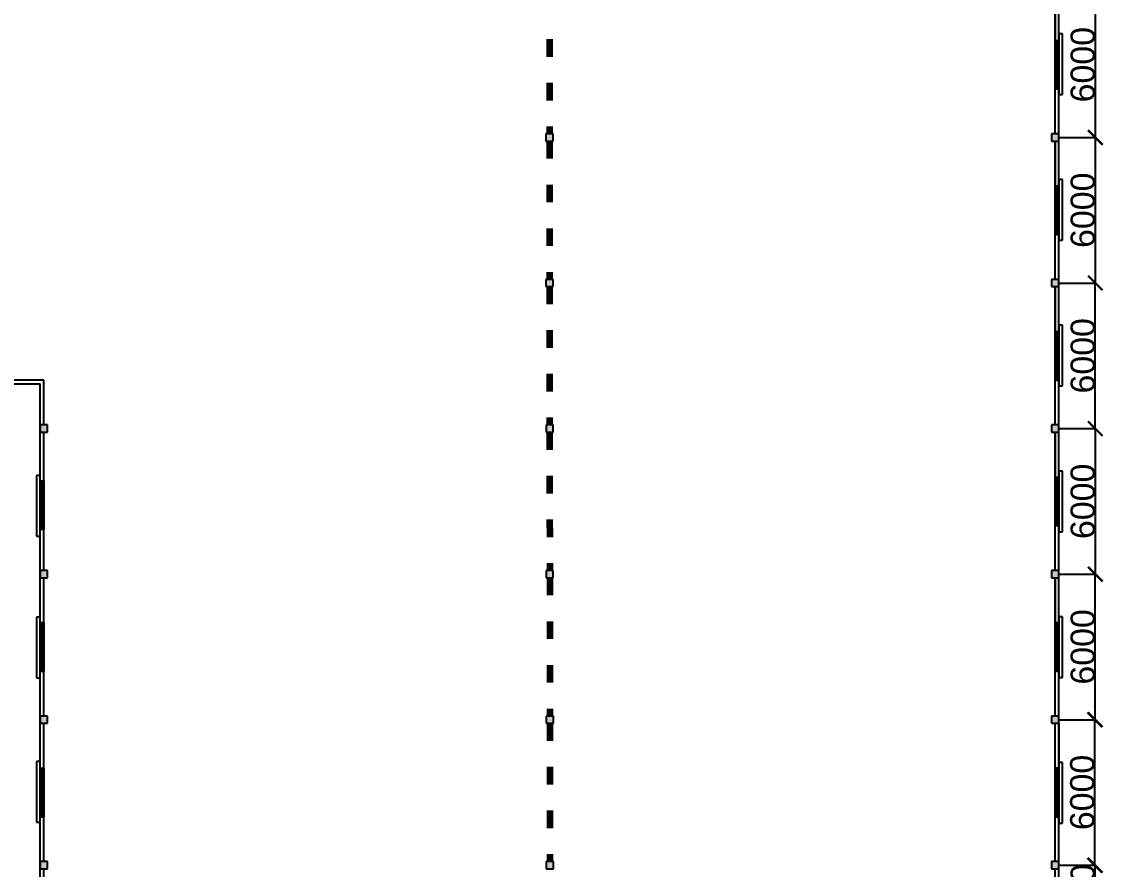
# Model space of a CAD drawing. Header units: millimetres. Extents: x 3339 to 2017737, y 4955 to 2748989.
# Drawn here: x 1198944 to 1243536, y 1666359 to 1701304 of the extents above; entities that cross this region are included whole.
import ezdxf

# ---------------------------------------------------------------- set-up
doc = ezdxf.new("R2010")
doc.units = ezdxf.units.MM
doc.header["$LTSCALE"] = 30
doc.linetypes.add('ACAD_ISO03W100', pattern=[30, 12, -18])
doc.styles.get("Standard").update_dxf_attribs({"font": 'arial.ttf'})
doc.dimstyles.new('ISO-25', dxfattribs={"dimtxt": 1000, "dimasz": 600, "dimexe": 1.25, "dimexo": 0.625, "dimtad": 1, "dimtxsty": 'Standard', "dimblk": 'ARCHTICK', "dimcen": 2.5, "dimclrd": 4, "dimadec": 0, "dimazin": 0, "dimtfac": 1, "dimtmove": 0, "dimatfit": 3, "dimfxl": 1, "dimarcsym": 0})

# ---------------------------------------------------------------- blocks, each defined once
blk = doc.blocks.new('_ArchTick')
at = {"color": 0, "linetype": 'ByBlock', "const_width": 0.15}
blk.add_lwpolyline([(-0.5, -0.5), (0.5, 0.5)], dxfattribs=at)
blk = doc.blocks.new('*D325')
at = {"color": 0, "lineweight": -2, "transparency": 16777216}
for p, q in [((1241705, 1666529), (1243205, 1666529)), ((1241705, 1663529), (1243205, 1663529))]:
    blk.add_line(p, q, dxfattribs=at)
at = {"color": 4, "lineweight": -2, "transparency": 16777216}
blk.add_line((1243204, 1663529), (1243204, 1666529), dxfattribs=at)
at = {"layer": 'Defpoints', "color": 0, "transparency": 16777216}
for p in [(1241704, 1666529), (1243204, 1666529), (1241704, 1663529)]:
    blk.add_point(p, dxfattribs=at)
at = {"color": 4, "lineweight": -2, "transparency": 16777216, "xscale": 600, "yscale": 600, "zscale": 600}
for p, rotation in [((1243204, 1666529), 90), ((1243204, 1663529), 270)]:
    blk.add_blockref('_ArchTick', p, dxfattribs=dict(at, rotation=rotation))
at = {"color": 0, "transparency": 16777216, "insert": (1242693, 1665029), "char_height": 1000, "attachment_point": 5, "rotation": 90}
blk.add_mtext('3000', dxfattribs=at)
blk = doc.blocks.new('*D237')
at = {"color": 0, "lineweight": -2, "transparency": 16777216}
for p, q in [((1241705, 1672529), (1243183, 1672529)), ((1241705, 1666529), (1243183, 1666529))]:
    blk.add_line(p, q, dxfattribs=at)
at = {"color": 4, "lineweight": -2, "transparency": 16777216}
blk.add_line((1243182, 1666529), (1243182, 1672529), dxfattribs=at)
at = {"layer": 'Defpoints', "color": 0, "transparency": 16777216}
for p in [(1241704, 1672529), (1243182, 1672529), (1241704, 1666529)]:
    blk.add_point(p, dxfattribs=at)
at = {"color": 4, "lineweight": -2, "transparency": 16777216, "xscale": 600, "yscale": 600, "zscale": 600}
for p, rotation in [((1243182, 1672529), 90), ((1243182, 1666529), 270)]:
    blk.add_blockref('_ArchTick', p, dxfattribs=dict(at, rotation=rotation))
at = {"color": 0, "transparency": 16777216, "insert": (1242671, 1669529), "char_height": 1000, "attachment_point": 5, "rotation": 90}
blk.add_mtext('6000', dxfattribs=at)
blk = doc.blocks.new('*D326')
at = {"color": 0, "lineweight": -2, "transparency": 16777216}
for p, q in [((1241705, 1678529), (1243205, 1678529)), ((1241705, 1672529), (1243205, 1672529))]:
    blk.add_line(p, q, dxfattribs=at)
at = {"color": 4, "lineweight": -2, "transparency": 16777216}
blk.add_line((1243204, 1672529), (1243204, 1678529), dxfattribs=at)
at = {"layer": 'Defpoints', "color": 0, "transparency": 16777216}
for p in [(1241704, 1678529), (1243204, 1678529), (1241704, 1672529)]:
    blk.add_point(p, dxfattribs=at)
at = {"color": 4, "lineweight": -2, "transparency": 16777216, "xscale": 600, "yscale": 600, "zscale": 600}
for p, rotation in [((1243204, 1678529), 90), ((1243204, 1672529), 270)]:
    blk.add_blockref('_ArchTick', p, dxfattribs=dict(at, rotation=rotation))
at = {"color": 0, "transparency": 16777216, "insert": (1242693, 1675529), "char_height": 1000, "attachment_point": 5, "rotation": 90}
blk.add_mtext('6000', dxfattribs=at)
blk = doc.blocks.new('*D327')
at = {"color": 0, "lineweight": -2, "transparency": 16777216}
for p, q in [((1241705, 1684529), (1243205, 1684529)), ((1241705, 1678529), (1243205, 1678529))]:
    blk.add_line(p, q, dxfattribs=at)
at = {"color": 4, "lineweight": -2, "transparency": 16777216}
blk.add_line((1243203, 1684529), (1243203, 1678529), dxfattribs=at)
at = {"layer": 'Defpoints', "color": 0, "transparency": 16777216}
for p in [(1241704, 1684529), (1241704, 1678529), (1243203, 1678529)]:
    blk.add_point(p, dxfattribs=at)
at = {"color": 4, "lineweight": -2, "transparency": 16777216, "xscale": 600, "yscale": 600, "zscale": 600}
for p, rotation in [((1243203, 1684529), 90), ((1243203, 1678529), 270)]:
    blk.add_blockref('_ArchTick', p, dxfattribs=dict(at, rotation=rotation))
at = {"color": 0, "transparency": 16777216, "insert": (1242692, 1681529), "char_height": 1000, "attachment_point": 5, "rotation": 90}
blk.add_mtext('6000', dxfattribs=at)
blk = doc.blocks.new('*D328')
at = {"color": 0, "lineweight": -2, "transparency": 16777216}
for p, q in [((1241705, 1690529), (1243205, 1690529)), ((1241705, 1684529), (1243205, 1684529))]:
    blk.add_line(p, q, dxfattribs=at)
at = {"color": 4, "lineweight": -2, "transparency": 16777216}
blk.add_line((1243204, 1684529), (1243204, 1690529), dxfattribs=at)
at = {"layer": 'Defpoints', "color": 0, "transparency": 16777216}
for p in [(1241704, 1690529), (1243204, 1690529), (1241704, 1684529)]:
    blk.add_point(p, dxfattribs=at)
at = {"color": 4, "lineweight": -2, "transparency": 16777216, "xscale": 600, "yscale": 600, "zscale": 600}
for p, rotation in [((1243204, 1690529), 90), ((1243204, 1684529), 270)]:
    blk.add_blockref('_ArchTick', p, dxfattribs=dict(at, rotation=rotation))
at = {"color": 0, "transparency": 16777216, "insert": (1242693, 1687529), "char_height": 1000, "attachment_point": 5, "rotation": 90}
blk.add_mtext('6000', dxfattribs=at)
blk = doc.blocks.new('*D329')
at = {"color": 0, "lineweight": -2, "transparency": 16777216}
for p, q in [((1241705, 1696529), (1243205, 1696529)), ((1241705, 1690529), (1243205, 1690529))]:
    blk.add_line(p, q, dxfattribs=at)
at = {"color": 4, "lineweight": -2, "transparency": 16777216}
blk.add_line((1243204, 1696529), (1243204, 1690529), dxfattribs=at)
at = {"layer": 'Defpoints', "color": 0, "transparency": 16777216}
for p in [(1241704, 1696529), (1241704, 1690529), (1243204, 1690529)]:
    blk.add_point(p, dxfattribs=at)
at = {"color": 4, "lineweight": -2, "transparency": 16777216, "xscale": 600, "yscale": 600, "zscale": 600}
for p, rotation in [((1243204, 1696529), 90), ((1243204, 1690529), 270)]:
    blk.add_blockref('_ArchTick', p, dxfattribs=dict(at, rotation=rotation))
at = {"color": 0, "transparency": 16777216, "insert": (1242693, 1693529), "char_height": 1000, "attachment_point": 5, "rotation": 90}
blk.add_mtext('6000', dxfattribs=at)
blk = doc.blocks.new('*D330')
at = {"color": 0, "lineweight": -2, "transparency": 16777216}
for p, q in [((1241705, 1702529), (1243205, 1702529)), ((1241705, 1696529), (1243205, 1696529))]:
    blk.add_line(p, q, dxfattribs=at)
at = {"color": 4, "lineweight": -2, "transparency": 16777216}
blk.add_line((1243204, 1702529), (1243204, 1696529), dxfattribs=at)
at = {"layer": 'Defpoints', "color": 0, "transparency": 16777216}
for p in [(1241704, 1702529), (1241704, 1696529), (1243204, 1696529)]:
    blk.add_point(p, dxfattribs=at)
at = {"color": 4, "lineweight": -2, "transparency": 16777216, "xscale": 600, "yscale": 600, "zscale": 600}
for p, rotation in [((1243204, 1702529), 90), ((1243204, 1696529), 270)]:
    blk.add_blockref('_ArchTick', p, dxfattribs=dict(at, rotation=rotation))
at = {"color": 0, "transparency": 16777216, "insert": (1242693, 1699529), "char_height": 1000, "attachment_point": 5, "rotation": 90}
blk.add_mtext('6000', dxfattribs=at)

msp = doc.modelspace()

# ---------------------------------------------------------------- hatches: boundary and pattern name
at = {"lineweight": 211, "ltscale": 5, "true_color": 0xf8d731}
h = msp.add_hatch(color=40, dxfattribs=at)
h.dxf.hatch_style = 1
h.paths.add_polyline_path([(1220855.26, 1708678.947), (1220705.26, 1708678.947), (1220555.26, 1708678.947), (1220555.26, 1708528.947), (1220555.26, 1708378.947), (1220855.26, 1708378.947)])
h.paths.add_polyline_path([(1220856.437, 1702678.947), (1220706.437, 1702678.947), (1220556.437, 1702678.947), (1220556.437, 1702528.947), (1220556.437, 1702378.947), (1220856.437, 1702378.947)])
h.paths.add_polyline_path([(1220857.613, 1696678.947), (1220707.613, 1696678.947), (1220557.613, 1696678.947), (1220557.613, 1696528.947), (1220557.613, 1696378.947), (1220857.613, 1696378.947)])
h.paths.add_polyline_path([(1220858.789, 1690678.947), (1220708.789, 1690678.947), (1220558.789, 1690678.947), (1220558.789, 1690528.947), (1220558.789, 1690378.947), (1220858.789, 1690378.947)])
at = {"true_color": 0xf8d731}
h = msp.add_hatch(color=40, dxfattribs=at)
h.dxf.hatch_style = 1
h.paths.add_polyline_path([(1241704.084, 1702678.947), (1241554.084, 1702678.947), (1241404.084, 1702678.947), (1241404.084, 1702378.947), (1241704.084, 1702378.947)])
h.paths.add_polyline_path([(1241704.084, 1696678.947), (1241554.084, 1696678.947), (1241404.084, 1696678.947), (1241404.084, 1696528.947), (1241404.084, 1696378.947), (1241704.084, 1696378.947)])
h.paths.add_polyline_path([(1241704.084, 1690678.947), (1241554.084, 1690678.947), (1241404.084, 1690678.947), (1241404.084, 1690528.947), (1241404.084, 1690378.947), (1241704.084, 1690378.947)])
h.paths.add_polyline_path([(1241704.084, 1684678.947), (1241554.084, 1684678.947), (1241404.084, 1684678.947), (1241404.084, 1684528.947), (1241404.084, 1684378.947), (1241704.084, 1684378.947)])
h = msp.add_hatch(color=40, dxfattribs=at)
h.dxf.hatch_style = 1
h.paths.add_polyline_path([(1241704.084, 1663828.947), (1241554.084, 1663828.947), (1241404.084, 1663828.947), (1241404.084, 1663678.947), (1241404.084, 1663528.947), (1241704.084, 1663528.947)])
h.paths.add_polyline_path([(1235854.084, 1663828.947), (1235704.084, 1663828.947), (1235554.084, 1663828.947), (1235554.084, 1663678.947), (1235554.084, 1663528.947), (1235854.084, 1663528.947)])
h.paths.add_polyline_path([(1232854.084, 1663828.947), (1232704.084, 1663828.947), (1232554.084, 1663828.947), (1232554.084, 1663678.947), (1232554.084, 1663528.947), (1232854.084, 1663528.947)])
h.paths.add_polyline_path([(1226854.084, 1663828.947), (1226704.084, 1663828.947), (1226554.084, 1663828.947), (1226554.084, 1663678.947), (1226554.084, 1663528.947), (1226854.084, 1663528.947)])
h.paths.add_polyline_path([(1220854.084, 1663828.947), (1220704.084, 1663828.947), (1220554.084, 1663828.947), (1220554.084, 1663678.947), (1220554.084, 1663528.947), (1220854.084, 1663528.947)])
h.paths.add_polyline_path([(1214854.084, 1663828.947), (1214704.084, 1663828.947), (1214554.084, 1663828.947), (1214554.084, 1663678.947), (1214554.084, 1663528.947), (1214854.084, 1663528.947)])
h.paths.add_polyline_path([(1208854.084, 1663828.947), (1208704.084, 1663828.947), (1208554.084, 1663828.947), (1208554.084, 1663678.947), (1208554.084, 1663528.947), (1208854.084, 1663528.947)])
h.paths.add_polyline_path([(1205854.084, 1663828.947), (1205704.084, 1663828.947), (1205554.084, 1663828.947), (1205554.084, 1663678.947), (1205554.084, 1663528.947), (1205854.084, 1663528.947)])
h.paths.add_polyline_path([(1200004.084, 1663828.947), (1199854.084, 1663828.947), (1199704.084, 1663828.947), (1199704.084, 1663528.947), (1200004.084, 1663528.947)])
h.paths.add_polyline_path([(1200004.084, 1666678.947), (1199854.084, 1666678.947), (1199704.084, 1666678.947), (1199704.084, 1666378.947), (1200004.084, 1666378.947)])
h.paths.add_polyline_path([(1200004.084, 1672678.947), (1199854.084, 1672678.947), (1199704.084, 1672678.947), (1199704.084, 1672528.947), (1199704.084, 1672378.947), (1200004.084, 1672378.947)])
h.paths.add_polyline_path([(1200004.084, 1678678.947), (1199854.084, 1678678.947), (1199704.084, 1678678.947), (1199704.084, 1678378.947), (1200004.084, 1678378.947)])
h.paths.add_polyline_path([(1195704.084, 1674678.947), (1195558.192, 1674678.947), (1195408.192, 1674678.947), (1195408.192, 1674528.947), (1195408.192, 1674378.947), (1195704.084, 1674378.947)])
h.paths.add_polyline_path([(1195704.084, 1668528.947), (1195704.084, 1668679.806), (1195408.192, 1668679.806), (1195408.192, 1668529.806), (1195408.192, 1668379.806), (1195704.084, 1668379.806)])
h.paths.add_polyline_path([(1195704.084, 1663828.947), (1195404.084, 1663828.947), (1195404.084, 1663528.947), (1195704.084, 1663528.947)])
h.paths.add_polyline_path([(1241704.084, 1666678.947), (1241554.084, 1666678.947), (1241404.084, 1666678.947), (1241404.084, 1666528.947), (1241404.084, 1666378.947), (1241704.084, 1666378.947)])
h.paths.add_polyline_path([(1241704.084, 1672678.947), (1241554.084, 1672678.947), (1241404.084, 1672678.947), (1241404.084, 1672528.947), (1241404.084, 1672378.947), (1241704.084, 1672378.947)])
h.paths.add_polyline_path([(1241704.084, 1678678.947), (1241554.084, 1678678.947), (1241404.084, 1678678.947), (1241404.084, 1678528.947), (1241404.084, 1678378.947), (1241704.084, 1678378.947)])
h.paths.add_polyline_path([(1188854.084, 1663828.947), (1188554.084, 1663828.947), (1188554.084, 1663528.947), (1188704.084, 1663528.947), (1188854.084, 1663528.947)])
h.paths.add_polyline_path([(1181854.084, 1663828.947), (1181554.084, 1663828.947), (1181554.084, 1663528.947), (1181704.084, 1663528.947), (1181854.084, 1663528.947)])
h.paths.add_polyline_path([(1175854.084, 1663828.947), (1175554.084, 1663828.947), (1175554.084, 1663528.947), (1175704.084, 1663528.947), (1175854.084, 1663528.947)])
h.paths.add_polyline_path([(1169854.084, 1663828.947), (1169554.084, 1663828.947), (1169554.084, 1663528.947), (1169704.084, 1663528.947), (1169854.084, 1663528.947)])
h.paths.add_polyline_path([(1200004.084, 1684678.947), (1199854.084, 1684678.947), (1199704.084, 1684678.947), (1199704.084, 1684528.947), (1199704.084, 1684378.947), (1200004.084, 1684378.947)])
h.paths.add_polyline_path([(1195704.084, 1680678.947), (1195558.192, 1680678.947), (1195408.192, 1680678.947), (1195408.192, 1680528.947), (1195408.192, 1680378.947), (1195704.084, 1680378.947)])
h.paths.add_polyline_path([(1195704.084, 1686678.947), (1195558.192, 1686678.947), (1195408.192, 1686678.947), (1195408.192, 1686528.947), (1195408.192, 1686378.947), (1195704.084, 1686378.947)])
h.paths.add_polyline_path([(1152004.084, 1663828.947), (1151704.084, 1663828.947), (1151704.084, 1663528.947), (1152004.084, 1663528.947)])
h.paths.add_polyline_path([(1157854.084, 1663828.947), (1157554.084, 1663828.947), (1157554.084, 1663528.947), (1157704.084, 1663528.947), (1157854.084, 1663528.947)])
h.paths.add_polyline_path([(1163854.084, 1663828.947), (1163554.084, 1663828.947), (1163554.084, 1663528.947), (1163704.084, 1663528.947), (1163854.084, 1663528.947)])
at = {"lineweight": 211, "ltscale": 5, "true_color": 0xf8d731}
h = msp.add_hatch(color=40, dxfattribs=at)
h.dxf.hatch_style = 1
h.paths.add_polyline_path([(1220859.966, 1684678.947), (1220709.966, 1684678.947), (1220559.966, 1684678.947), (1220559.966, 1684528.947), (1220559.966, 1684378.947), (1220859.966, 1684378.947)])
h.paths.add_polyline_path([(1220861.142, 1678678.947), (1220711.142, 1678678.947), (1220561.142, 1678678.947), (1220561.142, 1678528.947), (1220561.142, 1678378.947), (1220861.142, 1678378.947)])
h.paths.add_polyline_path([(1220863.495, 1666678.947), (1220713.495, 1666678.947), (1220563.495, 1666678.947), (1220563.495, 1666528.947), (1220563.495, 1666378.947), (1220863.495, 1666378.947)])
h.paths.add_polyline_path([(1220862.319, 1672678.947), (1220712.319, 1672678.947), (1220562.319, 1672678.947), (1220562.319, 1672528.947), (1220562.319, 1672378.947), (1220862.319, 1672378.947)])

# ---------------------------------------------------------------- linework, layer by layer
for p, q in [((1241704.084, 1663528.947), (1241704.084, 1726528.947)), ((1241704.084, 1696528.947), (1241704.084, 1702528.947)), ((1241554.084, 1696678.947), (1241554.084, 1702378.947)), ((1241554.084, 1702378.947), (1241554.084, 1700528.947)), ((1241702.521, 1700798.876), (1241702.521, 1698298.876)), ((1241852.521, 1700798.876), (1241702.521, 1700798.876)), ((1241702.521, 1700798.876), (1241702.521, 1700798.876)), ((1241852.521, 1698298.876), (1241852.521, 1700798.876)), ((1241554.084, 1700528.947), (1241704.084, 1700528.947)), ((1241702.521, 1698298.876), (1241852.521, 1698298.876)), ((1241404.084, 1696678.947), (1241404.084, 1696378.947)), ((1241704.084, 1696678.947), (1241404.084, 1696678.947)), ((1241404.084, 1696678.947), (1241404.084, 1696528.947)), ((1241404.084, 1696378.947), (1241704.084, 1696378.947)), ((1241704.084, 1696678.947), (1241554.084, 1696678.947)), ((1241554.084, 1690678.947), (1241554.084, 1696378.947)), ((1241554.084, 1696378.947), (1241554.084, 1694528.947)), ((1241704.084, 1696378.947), (1241704.084, 1696678.947)), ((1241704.084, 1696528.947), (1241704.084, 1696678.947)), ((1241704.084, 1690528.947), (1241704.084, 1696528.947)), ((1241554.084, 1694528.947), (1241704.084, 1694528.947)), ((1241702.521, 1694798.876), (1241702.521, 1692298.876)), ((1241852.521, 1694798.876), (1241702.521, 1694798.876)), ((1241702.521, 1694798.876), (1241702.521, 1694798.876)), ((1241852.521, 1692298.876), (1241852.521, 1694798.876)), ((1241702.521, 1692298.876), (1241852.521, 1692298.876)), ((1241404.084, 1690678.947), (1241404.084, 1690378.947)), ((1241704.084, 1690678.947), (1241404.084, 1690678.947)), ((1241404.084, 1690678.947), (1241404.084, 1690528.947)), ((1241704.084, 1690678.947), (1241554.084, 1690678.947)), ((1241704.084, 1690378.947), (1241704.084, 1690678.947)), ((1241704.084, 1690528.947), (1241704.084, 1690678.947)), ((1241704.084, 1684528.947), (1241704.084, 1690528.947)), ((1241704.084, 1690528.947), (1241704.084, 1690528.947)), ((1241404.084, 1690378.947), (1241704.084, 1690378.947)), ((1241554.084, 1684678.947), (1241554.084, 1690378.947)), ((1241554.084, 1690378.947), (1241554.084, 1688528.947)), ((1241702.521, 1688788.876), (1241702.521, 1686288.876)), ((1241852.521, 1688788.876), (1241702.521, 1688788.876)), ((1241702.521, 1688788.876), (1241702.521, 1688788.876)), ((1241852.521, 1686288.876), (1241852.521, 1688788.876)), ((1241554.084, 1688528.947), (1241704.084, 1688528.947)), ((1199854.084, 1686528.947), (1195704.084, 1686528.947)), ((1199854.084, 1684678.947), (1199854.084, 1686528.947)), ((1195408.192, 1686378.947), (1199704.084, 1686378.947)), ((1199704.084, 1663528.947), (1199704.084, 1686378.947)), ((1241702.521, 1686288.876), (1241852.521, 1686288.876)), ((1199704.084, 1684678.947), (1199704.084, 1684378.947)), ((1200004.084, 1684678.947), (1199704.084, 1684678.947)), ((1199704.084, 1684678.947), (1199704.084, 1684528.947)), ((1199704.084, 1678528.947), (1199704.084, 1684528.947)), ((1199704.084, 1684378.947), (1200004.084, 1684378.947)), ((1200004.084, 1684678.947), (1199854.084, 1684678.947)), ((1199854.084, 1678678.947), (1199854.084, 1684378.947)), ((1200004.084, 1684378.947), (1200004.084, 1684678.947)), ((1200004.084, 1684528.947), (1200004.084, 1684678.947)), ((1241404.084, 1684678.947), (1241404.084, 1684378.947)), ((1241704.084, 1684678.947), (1241404.084, 1684678.947)), ((1241404.084, 1684678.947), (1241404.084, 1684528.947)), ((1241404.084, 1684378.947), (1241704.084, 1684378.947)), ((1241704.084, 1684678.947), (1241554.084, 1684678.947)), ((1241554.084, 1678678.947), (1241554.084, 1684378.947)), ((1241554.084, 1684378.947), (1241554.084, 1682528.947)), ((1241704.084, 1684378.947), (1241704.084, 1684678.947)), ((1241704.084, 1684528.947), (1241704.084, 1684678.947)), ((1241704.084, 1678528.947), (1241704.084, 1684528.947)), ((1199552.521, 1682598.876), (1199552.521, 1680098.876)), ((1199702.521, 1682598.876), (1199552.521, 1682598.876)), ((1199552.521, 1682598.876), (1199552.521, 1682598.876)), ((1199702.521, 1680098.876), (1199702.521, 1682598.876)), ((1241554.084, 1682528.947), (1241704.084, 1682528.947)), ((1241702.521, 1682768.876), (1241702.521, 1680268.876)), ((1241852.521, 1682768.876), (1241702.521, 1682768.876)), ((1241702.521, 1682768.876), (1241702.521, 1682768.876)), ((1241852.521, 1680268.876), (1241852.521, 1682768.876)), ((1199704.084, 1680378.947), (1199854.084, 1680378.947)), ((1241702.521, 1680268.876), (1241852.521, 1680268.876)), ((1199552.521, 1680098.876), (1199702.521, 1680098.876)), ((1199704.084, 1678678.947), (1199704.084, 1678378.947)), ((1200004.084, 1678678.947), (1199704.084, 1678678.947)), ((1199704.084, 1678678.947), (1199704.084, 1678528.947)), ((1200004.084, 1678678.947), (1199854.084, 1678678.947)), ((1200004.084, 1678378.947), (1200004.084, 1678678.947)), ((1200004.084, 1678528.947), (1200004.084, 1678678.947)), ((1241404.084, 1678678.947), (1241404.084, 1678378.947)), ((1241704.084, 1678678.947), (1241404.084, 1678678.947)), ((1241404.084, 1678678.947), (1241404.084, 1678528.947)), ((1241704.084, 1678678.947), (1241554.084, 1678678.947)), ((1241704.084, 1678378.947), (1241704.084, 1678678.947)), ((1241704.084, 1678528.947), (1241704.084, 1678678.947)), ((1241704.084, 1672528.947), (1241704.084, 1678528.947)), ((1199704.084, 1678378.947), (1200004.084, 1678378.947)), ((1199854.084, 1672678.947), (1199854.084, 1678378.947)), ((1199854.084, 1672678.947), (1199854.084, 1678378.947)), ((1241404.084, 1678378.947), (1241704.084, 1678378.947)), ((1241554.084, 1672678.947), (1241554.084, 1678378.947)), ((1241554.084, 1678378.947), (1241554.084, 1676528.947)), ((1199552.521, 1676748.876), (1199552.521, 1674248.876)), ((1199702.521, 1676748.876), (1199552.521, 1676748.876)), ((1199552.521, 1676748.876), (1199552.521, 1676748.876)), ((1199702.521, 1674248.876), (1199702.521, 1676748.876)), ((1241702.521, 1676768.876), (1241702.521, 1674268.876)), ((1241852.521, 1676768.876), (1241702.521, 1676768.876)), ((1241702.521, 1676768.876), (1241702.521, 1676768.876)), ((1241852.521, 1674268.876), (1241852.521, 1676768.876)), ((1241554.084, 1676528.947), (1241704.084, 1676528.947)), ((1199704.084, 1672678.947), (1199704.084, 1674528.947)), ((1199704.084, 1674528.947), (1199854.084, 1674528.947)), ((1199552.521, 1674248.876), (1199702.521, 1674248.876)), ((1241702.521, 1674268.876), (1241852.521, 1674268.876)), ((1199704.084, 1672678.947), (1199704.084, 1672378.947)), ((1200004.084, 1672678.947), (1199704.084, 1672678.947)), ((1199704.084, 1672678.947), (1199704.084, 1672528.947)), ((1200004.084, 1672678.947), (1199854.084, 1672678.947)), ((1200004.084, 1672378.947), (1200004.084, 1672678.947)), ((1200004.084, 1672528.947), (1200004.084, 1672678.947)), ((1241404.084, 1672678.947), (1241404.084, 1672378.947)), ((1241704.084, 1672678.947), (1241404.084, 1672678.947)), ((1241404.084, 1672678.947), (1241404.084, 1672528.947)), ((1241704.084, 1672678.947), (1241554.084, 1672678.947)), ((1241704.084, 1672378.947), (1241704.084, 1672678.947)), ((1241704.084, 1672528.947), (1241704.084, 1672678.947)), ((1199704.084, 1672378.947), (1200004.084, 1672378.947)), ((1199854.084, 1666678.947), (1199854.084, 1672378.947)), ((1199854.084, 1666678.947), (1199854.084, 1672378.947)), ((1241404.084, 1672378.947), (1241704.084, 1672378.947)), ((1241554.084, 1666678.947), (1241554.084, 1672378.947)), ((1241704.084, 1666528.947), (1241704.084, 1672528.947)), ((1241704.084, 1672378.947), (1241704.084, 1670528.947)), ((1199552.521, 1670798.876), (1199552.521, 1668298.876)), ((1199702.521, 1670798.876), (1199552.521, 1670798.876)), ((1199552.521, 1670798.876), (1199552.521, 1670798.876)), ((1199702.521, 1668298.876), (1199702.521, 1670798.876)), ((1241704.084, 1670528.947), (1241554.084, 1670528.947)), ((1241702.521, 1670758.876), (1241702.521, 1668258.876)), ((1241852.521, 1670758.876), (1241702.521, 1670758.876)), ((1241702.521, 1670758.876), (1241702.521, 1670758.876)), ((1241852.521, 1668258.876), (1241852.521, 1670758.876)), ((1199552.521, 1668298.876), (1199702.521, 1668298.876)), ((1199704.084, 1666678.947), (1199704.084, 1668528.947)), ((1199704.084, 1668528.947), (1199854.084, 1668528.947)), ((1241702.521, 1668258.876), (1241852.521, 1668258.876)), ((1199704.084, 1666678.947), (1199704.084, 1666378.947)), ((1200004.084, 1666678.947), (1199704.084, 1666678.947)), ((1199704.084, 1666678.947), (1199704.084, 1666528.947)), ((1199704.084, 1663528.947), (1199704.084, 1666528.947)), ((1200004.084, 1666678.947), (1199854.084, 1666678.947)), ((1200004.084, 1666378.947), (1200004.084, 1666678.947)), ((1200004.084, 1666528.947), (1200004.084, 1666678.947)), ((1241404.084, 1666678.947), (1241404.084, 1666378.947)), ((1241704.084, 1666678.947), (1241404.084, 1666678.947)), ((1241404.084, 1666678.947), (1241404.084, 1666528.947)), ((1241704.084, 1666678.947), (1241554.084, 1666678.947)), ((1241704.084, 1666378.947), (1241704.084, 1666678.947)), ((1241704.084, 1666528.947), (1241704.084, 1666678.947)), ((1241704.084, 1663528.947), (1241704.084, 1666528.947)), ((1199704.084, 1666378.947), (1200004.084, 1666378.947)), ((1199854.084, 1663828.947), (1199854.084, 1666378.947)), ((1241404.084, 1666378.947), (1241704.084, 1666378.947)), ((1241554.084, 1663828.947), (1241554.084, 1666378.947))]:
    msp.add_line(p, q)
at = {"linetype": 'ACAD_ISO03W100', "lineweight": 200, "ltscale": 2}
for p, q in [((1220706.466, 1702378.947), (1220707.584, 1696678.947)), ((1220707.642, 1696378.947), (1220708.76, 1690678.947)), ((1220708.819, 1690378.947), (1220709.937, 1684678.947)), ((1220709.995, 1684378.947), (1220711.113, 1678678.947)), ((1220711.172, 1678378.947), (1220712.289, 1672678.947)), ((1220712.348, 1672378.947), (1220713.466, 1666678.947))]:
    msp.add_line(p, q, dxfattribs=at)
at = {"color": 9, "true_color": 0xafd9aa}
for p, q in [((1241554.084, 1700528.947), (1241704.084, 1700528.947)), ((1241554.084, 1698528.947), (1241554.084, 1700528.947)), ((1241554.084, 1700528.947), (1241604.084, 1700528.947)), ((1241604.084, 1700528.947), (1241604.084, 1698528.947)), ((1241654.084, 1698528.947), (1241654.084, 1700528.947)), ((1241704.084, 1700528.947), (1241704.084, 1699528.947)), ((1241704.084, 1699528.947), (1241704.084, 1698528.947)), ((1241704.084, 1698528.947), (1241554.084, 1698528.947)), ((1241604.084, 1698528.947), (1241654.084, 1698528.947)), ((1241554.084, 1694528.947), (1241704.084, 1694528.947)), ((1241554.084, 1692528.947), (1241554.084, 1694528.947)), ((1241554.084, 1694528.947), (1241604.084, 1694528.947)), ((1241604.084, 1694528.947), (1241604.084, 1692528.947)), ((1241654.084, 1692528.947), (1241654.084, 1694528.947)), ((1241704.084, 1694528.947), (1241704.084, 1693528.947)), ((1241704.084, 1693528.947), (1241704.084, 1692528.947)), ((1241704.084, 1692528.947), (1241554.084, 1692528.947)), ((1241604.084, 1692528.947), (1241654.084, 1692528.947)), ((1241554.084, 1688528.947), (1241704.084, 1688528.947)), ((1241554.084, 1686528.947), (1241554.084, 1688528.947)), ((1241554.084, 1688528.947), (1241604.084, 1688528.947)), ((1241604.084, 1688528.947), (1241604.084, 1686528.947)), ((1241654.084, 1686528.947), (1241654.084, 1688528.947)), ((1241704.084, 1688528.947), (1241704.084, 1687528.947)), ((1241704.084, 1687528.947), (1241704.084, 1686528.947)), ((1241704.084, 1686528.947), (1241554.084, 1686528.947)), ((1241604.084, 1686528.947), (1241654.084, 1686528.947)), ((1241554.084, 1682528.947), (1241704.084, 1682528.947)), ((1241554.084, 1680528.947), (1241554.084, 1682528.947)), ((1241554.084, 1682528.947), (1241604.084, 1682528.947)), ((1241604.084, 1682528.947), (1241604.084, 1680528.947)), ((1241654.084, 1680528.947), (1241654.084, 1682528.947)), ((1241704.084, 1682528.947), (1241704.084, 1681528.947)), ((1199704.084, 1682378.947), (1199854.084, 1682378.947)), ((1199704.084, 1680378.947), (1199704.084, 1682378.947)), ((1199704.084, 1682378.947), (1199754.084, 1682378.947)), ((1199754.084, 1682378.947), (1199754.084, 1680378.947)), ((1199804.084, 1680378.947), (1199804.084, 1682378.947)), ((1199854.084, 1682378.947), (1199854.084, 1681378.947)), ((1199854.084, 1681378.947), (1199854.084, 1680378.947)), ((1241704.084, 1681528.947), (1241704.084, 1680528.947)), ((1199854.084, 1680378.947), (1199704.084, 1680378.947)), ((1199754.084, 1680378.947), (1199804.084, 1680378.947)), ((1241704.084, 1680528.947), (1241554.084, 1680528.947)), ((1241604.084, 1680528.947), (1241654.084, 1680528.947)), ((1199704.084, 1676528.947), (1199854.084, 1676528.947)), ((1199704.084, 1674528.947), (1199704.084, 1676528.947)), ((1199704.084, 1676528.947), (1199754.084, 1676528.947)), ((1199754.084, 1676528.947), (1199754.084, 1674528.947)), ((1199804.084, 1674528.947), (1199804.084, 1676528.947)), ((1199854.084, 1676528.947), (1199854.084, 1675528.947)), ((1241554.084, 1676528.947), (1241704.084, 1676528.947)), ((1241554.084, 1674528.947), (1241554.084, 1676528.947)), ((1241554.084, 1676528.947), (1241604.084, 1676528.947)), ((1241604.084, 1676528.947), (1241604.084, 1674528.947)), ((1241654.084, 1674528.947), (1241654.084, 1676528.947)), ((1241704.084, 1676528.947), (1241704.084, 1675528.947)), ((1199854.084, 1675528.947), (1199854.084, 1674528.947)), ((1241704.084, 1675528.947), (1241704.084, 1674528.947)), ((1199854.084, 1674528.947), (1199704.084, 1674528.947)), ((1199754.084, 1674528.947), (1199804.084, 1674528.947)), ((1241704.084, 1674528.947), (1241554.084, 1674528.947)), ((1241604.084, 1674528.947), (1241654.084, 1674528.947)), ((1199704.084, 1670528.947), (1199854.084, 1670528.947)), ((1199704.084, 1668528.947), (1199704.084, 1670528.947)), ((1199704.084, 1670528.947), (1199754.084, 1670528.947)), ((1199754.084, 1670528.947), (1199754.084, 1668528.947)), ((1199804.084, 1668528.947), (1199804.084, 1670528.947)), ((1199854.084, 1670528.947), (1199854.084, 1669528.947)), ((1241554.084, 1670528.947), (1241704.084, 1670528.947)), ((1241554.084, 1668528.947), (1241554.084, 1670528.947)), ((1241554.084, 1670528.947), (1241604.084, 1670528.947)), ((1241604.084, 1670528.947), (1241604.084, 1668528.947)), ((1241654.084, 1668528.947), (1241654.084, 1670528.947)), ((1241704.084, 1670528.947), (1241704.084, 1669528.947)), ((1199854.084, 1669528.947), (1199854.084, 1668528.947)), ((1241704.084, 1669528.947), (1241704.084, 1668528.947)), ((1199854.084, 1668528.947), (1199704.084, 1668528.947)), ((1199754.084, 1668528.947), (1199804.084, 1668528.947)), ((1241704.084, 1668528.947), (1241554.084, 1668528.947)), ((1241604.084, 1668528.947), (1241654.084, 1668528.947))]:
    msp.add_line(p, q, dxfattribs=at)
at = {"lineweight": -3, "ltscale": 2}
for p, q in [((1220557.613, 1696678.947), (1220557.613, 1696378.947)), ((1220857.613, 1696678.947), (1220557.613, 1696678.947)), ((1220557.613, 1696678.947), (1220557.613, 1696528.947)), ((1220557.613, 1696378.947), (1220857.613, 1696378.947)), ((1220857.613, 1696678.947), (1220707.613, 1696678.947)), ((1220857.613, 1696378.947), (1220857.613, 1696678.947)), ((1220857.613, 1696528.947), (1220857.613, 1696678.947)), ((1220558.789, 1690678.947), (1220558.789, 1690378.947)), ((1220858.789, 1690678.947), (1220558.789, 1690678.947)), ((1220558.789, 1690678.947), (1220558.789, 1690528.947)), ((1220858.789, 1690678.947), (1220708.789, 1690678.947)), ((1220858.789, 1690378.947), (1220858.789, 1690678.947)), ((1220858.789, 1690528.947), (1220858.789, 1690678.947)), ((1220558.789, 1690378.947), (1220858.789, 1690378.947)), ((1220559.966, 1684678.947), (1220559.966, 1684378.947)), ((1220859.966, 1684678.947), (1220559.966, 1684678.947)), ((1220559.966, 1684678.947), (1220559.966, 1684528.947)), ((1220559.966, 1684378.947), (1220859.966, 1684378.947)), ((1220859.966, 1684678.947), (1220709.966, 1684678.947)), ((1220859.966, 1684378.947), (1220859.966, 1684678.947)), ((1220859.966, 1684528.947), (1220859.966, 1684678.947)), ((1220561.142, 1678678.947), (1220561.142, 1678378.947)), ((1220861.142, 1678678.947), (1220561.142, 1678678.947)), ((1220561.142, 1678678.947), (1220561.142, 1678528.947)), ((1220861.142, 1678678.947), (1220711.142, 1678678.947)), ((1220861.142, 1678378.947), (1220861.142, 1678678.947)), ((1220861.142, 1678528.947), (1220861.142, 1678678.947)), ((1220561.142, 1678378.947), (1220861.142, 1678378.947)), ((1220562.319, 1672678.947), (1220562.319, 1672378.947)), ((1220862.319, 1672678.947), (1220562.319, 1672678.947)), ((1220562.319, 1672678.947), (1220562.319, 1672528.947)), ((1220862.319, 1672678.947), (1220712.319, 1672678.947)), ((1220862.319, 1672378.947), (1220862.319, 1672678.947)), ((1220862.319, 1672528.947), (1220862.319, 1672678.947)), ((1220562.319, 1672378.947), (1220862.319, 1672378.947)), ((1220563.495, 1666678.947), (1220563.495, 1666378.947)), ((1220863.495, 1666678.947), (1220563.495, 1666678.947)), ((1220563.495, 1666678.947), (1220563.495, 1666528.947)), ((1220863.495, 1666678.947), (1220713.495, 1666678.947)), ((1220863.495, 1666378.947), (1220863.495, 1666678.947)), ((1220863.495, 1666528.947), (1220863.495, 1666678.947)), ((1220563.495, 1666378.947), (1220863.495, 1666378.947))]:
    msp.add_line(p, q, dxfattribs=at)

# ---------------------------------------------------------------- dimensions: what is measured, and where the dimension line sits
for base, p1, p2, picture, middle in [((1243204.076, 1696528.947), (1241704.084, 1702528.947), (1241704.084, 1696528.947), '*D330', (1242692.878, 1699528.947)), ((1243204.084, 1690528.947), (1241704.084, 1696528.947), (1241704.084, 1690528.947), '*D329', (1242692.886, 1693528.947)), ((1243204.084, 1690528.947), (1241704.084, 1684528.947), (1241704.084, 1690528.947), '*D328', (1242692.886, 1687528.947)), ((1243203.304, 1678528.947), (1241704.084, 1684528.947), (1241704.084, 1678528.947), '*D327', (1242692.106, 1681528.947)), ((1243204.084, 1678528.947), (1241704.084, 1672528.947), (1241704.084, 1678528.947), '*D326', (1242692.886, 1675528.947)), ((1243181.974, 1672528.947), (1241704.084, 1666528.947), (1241704.084, 1672528.947), '*D237', (1242670.776, 1669528.947)), ((1243204.084, 1666528.947), (1241704.084, 1663528.947), (1241704.084, 1666528.947), '*D325', (1242692.545, 1665028.947))]:
    dim = msp.add_linear_dim(base=base, p1=p1, p2=p2, angle=90, dimstyle='ISO-25')
    dim.commit()
    dim.dimension.update_dxf_attribs({"geometry": picture, "text_midpoint": middle})

doc.saveas('drawing.dxf')
